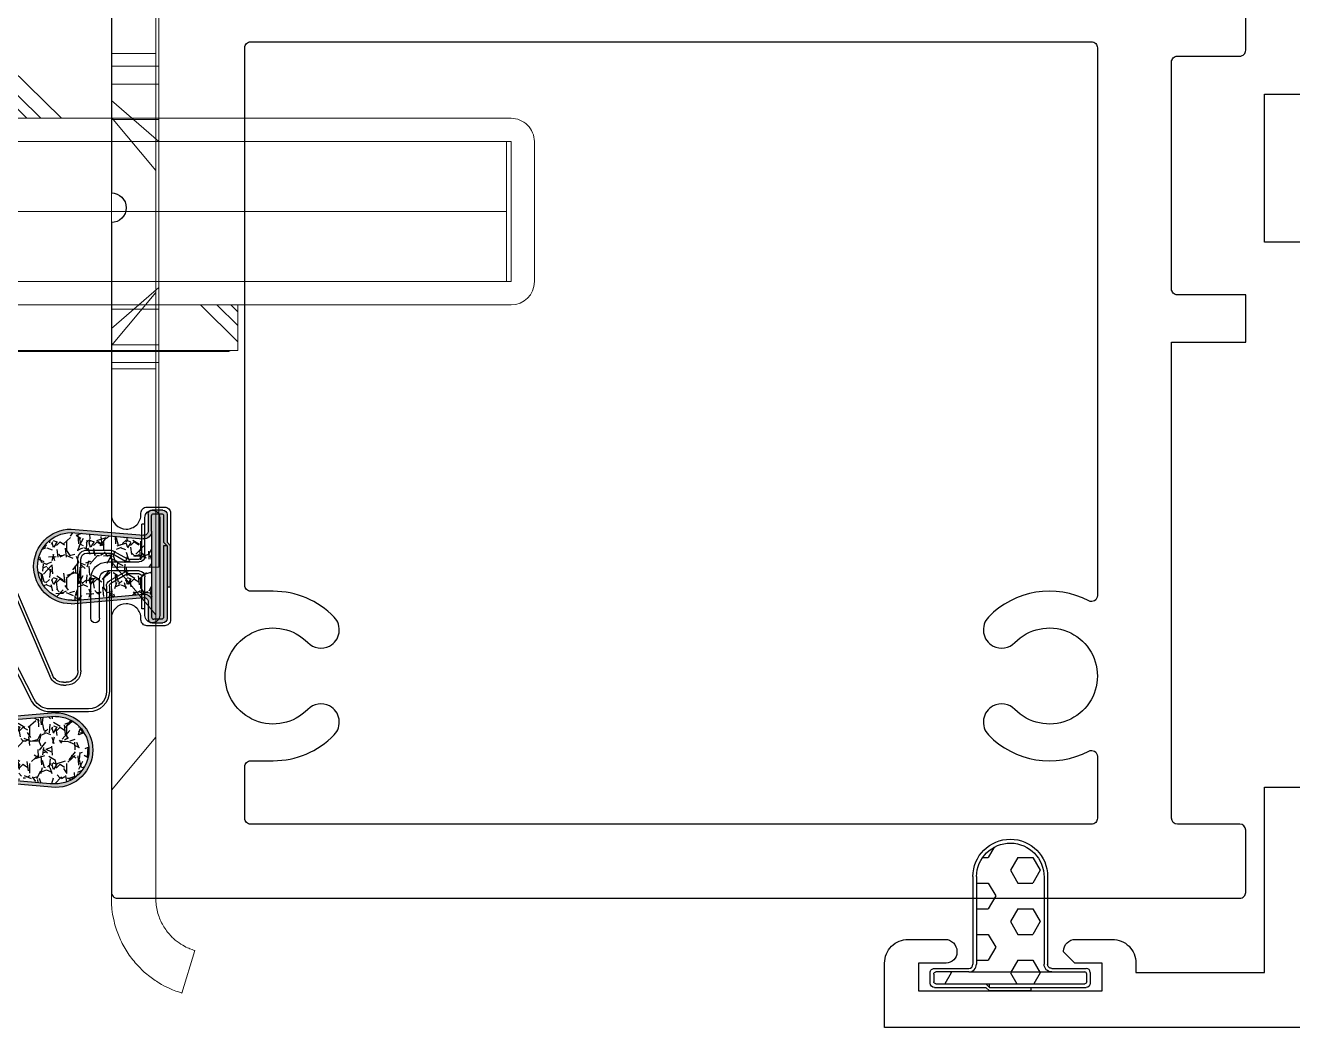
# Model space of a CAD drawing. Extents: x -73 to 76, y -94 to 26.
# Drawn here: x 0.501 to 2.638, y 9.889 to 11.58 of the extents above; entities that cross this region are included whole.
import ezdxf

# ---------------------------------------------------------------- set-up
doc = ezdxf.new("R2010")
doc.units = 0
doc.header["$MEASUREMENT"] = 0
doc.linetypes.add('C', pattern=[0])
doc.linetypes.add('HIDDEN', pattern=[0.375, 0.25, -0.125])
doc.layers.get('0').update_dxf_attribs({"linetype": 'CONTINUOUS'})
for name, color, linetype in [('DIM', 7, 'CONTINUOUS'), ('FRAME', 1, 'CONTINUOUS'), ('INERTIA', 7, 'CONTINUOUS')]:
    doc.layers.add(name, color=color, linetype=linetype)
pattern_1 = [(228.012787504, (-0.01399056916341923, 0.08849999999999991), (-0.5000000000000039, -0.5625000000000002), [0.0084085, -0.8324430029421062]), (184.969740728, (-0.01961556916341944, 0.08224999999999982), (0.7499999999999984, 0.06250000000000219), [0.01442925, -1.428495297576875]), (132.510447078, (-0.03399056916341969, 0.08099999999999985), (0.6250000000000073, -0.6874999999999916), [0.01017425, -1.007252037256231]), (267.273689006, (-0.05836556916341973, 0.06537499999999985), (0.06250000000000151, 1.250000000000001), [0.013139875, -1.300847377601812]), (292.833654178, (-0.0589905691634196, 0.0522499999999998), (-0.3124999999999993, 0.7500000000000018), [0.0128846875, -1.275585820505518]), (357.273689006, (-0.05399056916341971, 0.04037499999999983), (-1.250000000000001, 0.0625000000000016), [0.013139875, -1.300847377601812]), (37.6942404667, (-0.04086556916341966, 0.03974999999999984), (-0.8124999999999999, -0.6249999999999983), [0.0173768125, -1.72030303430725]), (72.2553283749, (-0.02711556916341973, 0.05037499999999973), (0.4375000000000017, 1.375), [0.01640549999999999, -1.624145093550837]), (121.429565615, (-0.02211556916341983, 0.06599999999999973), (-0.5000000000000012, 0.8124999999999992), [0.013184375, -1.305254569358062]), (175.236358309, (-0.0289905691634198, 0.07724999999999971), (0.687499999999999, -0.06250000000000237), [0.015052, -0.7375476611745188]), (222.397437798, (-0.04399056916341948, 0.0784999999999999), (-0.7499999999999977, -0.6874999999999982), [0.0194655, -1.927085937799681]), (138.814074834, (0.003509430836579952, 0.06474999999999975), (-0.4375000000000021, 0.375), [0.006643812499999998, -0.6577403007959185]), (171.46923439, (-0.001490569163419941, 0.06912499999999977), (0.8124999999999999, -0.1249999999999997), [0.0126398125, -1.251344463509813]), (225, (-0.01399056916341923, 0.07099999999999984), (-6.938893903907228e-18, -0.06249999999999581), [0.0088388125, -0.07954953514831875]), (203.198590514, (-0.01836556916341969, 0.0784999999999999), (0.3124999999999993, 0.1249999999999985), [0.004759875, -0.4712259441164938]), (291.801409486, (-0.02274056916341927, 0.07662499999999983), (-0.06249999999998024, 0.1875000000000064), [0.0067314375, -0.3298413629459063]), (30.96375653209999, (-0.02024056916341976, 0.07037499999999974), (0.1875000000000033, 0.1249999999999987), [0.0109330625, -0.3535014309278312]), (161.565051177, (-0.01086556916341941, 0.07599999999999973), (0.1250000000000007, -0.06249999999999854), [0.007905687499999998, -0.1897366662605249]), (16.389540334, (-0.0589905691634196, 0.07662499999999983), (0.6249999999999979, 0.1875000000000027), [0.011075, -1.096427821666837]), (70.3461759419, (-0.0483655691634195, 0.07974999999999988), (-0.2500000000000763, -0.6875000000002123), [0.0092913125, -0.9198379842074375]), (293.198590514, (-0.01086556916341941, 0.08849999999999991), (-0.1249999999999982, 0.3124999999999994), [0.0095196875, -0.4664661316164938]), (343.610459666, (-0.007115569163419266, 0.07974999999999988), (-0.6249999999999979, 0.1875000000000027), [0.011075, -1.096427821666812]), (339.44395478, (-0.0589905691634196, 0.03787499999999977), (-0.3125000000000023, 0.1250000000000015), [0.01068, -0.5233202340823435]), (294.775140569, (-0.04899056916341982, 0.03412499999999985), (-0.3125000000000003, 0.6875000000000001), [0.008948625, -0.88591519145475]), (66.8014094864, (-0.01024056916341998, 0.0259999999999998), (0.1249999999999988, 0.3124999999999981), [0.0095196875, -0.4664661316164938]), (17.3540246363, (-0.006490569163419835, 0.03474999999999984), (-0.8124999999999986, -0.2499999999999977), [0.0104769375, -1.03721397589]), (69.44395478040002, (-0.04086556916341966, 0.0259999999999998), (-0.1250000000000004, -0.3124999999999972), [0.005339999999999998, -0.5286602340823435]), (101.309932474, (-0.01399056916341923, 0.0259999999999998), (-0.06249999999999774, 0.2500000000000008), [0.003186875, -0.31550184459955]), (165.963756532, (-0.01461556916341955, 0.02912499999999985), (0.1874999999999974, -0.06250000000000008), [0.0128846875, -0.2448094141011063]), (186.009005957, (-0.02711556916341973, 0.03224999999999978), (0.6250000000000029, 0.06249999999999895), [0.011940625, -1.182120198408925]), (303.690067526, (-0.02024056916341976, 0.06474999999999975), (-0.0624999999999992, 0.1249999999999991), [0.009013874999999996, -0.2163330797165]), (353.157226587, (-0.01524056916341987, 0.05724999999999991), (1.062500000000001, -0.1250000000000033), [0.015737125, -1.557972664001769]), (60.9453959009, (0.0003844308365801297, 0.05537499999999984), (-0.2499999999999985, -0.4374999999999986), [0.006434749999999999, -0.6370421338116875]), (90, (0.003509430836579952, 0.06099999999999983), (-0.06249999999999999, 0.0625), [0.00375, -0.05875]), (120.256437164, (-0.02836556916341948, 0.03412499999999985), (0.2500000000000006, -0.4375000000000005), [0.00868275, -0.8595949993406126]), (48.01278750420001, (-0.03274056916341994, 0.0416249999999998), (0.5, 0.5624999999999984), [0.016817, -0.8240345029421061]), (0, (-0.02149056916341952, 0.05412499999999987), (0.0625, 0.0625), [0.01625, -0.04625]), (325.3048464690001, (-0.005240569163419195, 0.05412499999999987), (0.6250000000000087, -0.4374999999999891), [0.009882124999999997, -0.9783296438026248]), (254.054604099, (0.00288443083658052, 0.04849999999999988), (-0.06250000000000236, -0.2500000000000003), [0.009100125, -0.4459067430800313]), (207.645975364, (0.0003844308365801297, 0.03974999999999984), (-1.187499999999997, -0.625000000000003), [0.0148165625, -1.466842136391212]), (175.42607874, (-0.01274056916341948, 0.03287499999999977), (-0.8124999999999971, 0.06250000000000008), [0.0156749375, -1.551817087998056])]

# ---------------------------------------------------------------- blocks, each defined once
blk = doc.blocks.new('QEZ 376')
for p, q in [((526.4732311671376, 45.1673646748615), (526.2102311671376, 45.30236467486151)), ((526.4755151671376, 45.17181267486151), (526.2125151671376, 45.3068126748615)), ((526.1847271671376, 45.2480956748615), (526.4343691671376, 45.14124367486151)), ((526.1827601671376, 45.24349867486151), (526.4324011671376, 45.13664767486151)), ((526.4895321671376, 45.07567567486151), (526.4895321671376, 45.14067567486151)), ((526.4945321671377, 45.07567567486151), (526.4945321671377, 45.14067567486151)), ((526.4445321671376, 45.1182606748615), (526.4445321671376, 45.1136756748615)), ((526.4495321671376, 45.1182606748615), (526.4495321671376, 45.1136756748615)), ((526.2215321671376, 45.07867567486151), (526.2215321671376, 45.0400146748615)), ((526.2265321671376, 45.07867567486151), (526.2265321671376, 45.0400146748615)), ((526.4245321671376, 45.09367567486151), (526.2365321671376, 45.09367567486151)), ((526.4245321671376, 45.08867567486151), (526.2365321671376, 45.08867567486151)), ((526.3365321671376, 45.07217567486151), (526.2700321671376, 45.07217567486151)), ((526.3365321671376, 45.0571756748615), (526.2700321671376, 45.0571756748615)), ((526.2235411671376, 45.0325146748615), (526.2358621671376, 45.01117567486151)), ((526.2278711671377, 45.03501467486151), (526.2401921671376, 45.0136756748615)), ((526.2415321671376, 45.0436756748615), (526.2415321671376, 44.99067567486151)), ((526.2565321671376, 44.99067567486151), (526.2565321671376, 45.0436756748615)), ((526.2578711671376, 45.0136756748615), (526.2734601671376, 45.0406756748615)), ((526.2622021671376, 45.01117567486151), (526.2777901671376, 45.03817567486151)), ((526.2821201671376, 45.04567567486151), (526.4595321671376, 45.04567567486151)), ((526.2821201671376, 45.0406756748615), (526.4595321671376, 45.0406756748615)), ((526.2365321671376, 45.00867567486151), (526.2365321671376, 44.99067567486151)), ((526.2615321671376, 44.99067567486151), (526.2615321671376, 45.00867567486151)), ((526.2315321671376, 44.98067567486151), (526.1665321671376, 44.98067567486151)), ((526.2315321671376, 44.9856756748615), (526.1777821671376, 44.9856756748615)), ((526.1777821671376, 44.98067567486151), (526.1777821671376, 44.9856756748615)), ((526.3202821671376, 44.9856756748615), (526.2665321671376, 44.9856756748615)), ((526.3315321671377, 44.98067567486151), (526.2665321671376, 44.98067567486151)), ((526.3202821671376, 44.98067567486151), (526.3202821671376, 44.9856756748615)), ((526.1665321671376, 44.9556756748615), (526.3315321671377, 44.9556756748615))]:
    blk.add_line(p, q)
for centre, radius, start, end in [((526.1965321671377, 45.2756756748615), 0.035, 62.82820799999984, 246.8282079999971), ((526.1965321671377, 45.2756756748615), 0.03, 62.82820799999984, 246.8282079999971), ((526.4595321671376, 45.14067567486151), 0.03, 0, 62.82820799999984), ((526.4595321671376, 45.14067567486151), 0.035, 0, 62.82820799999984), ((526.4245321671376, 45.1182606748615), 0.025, 0, 66.8282079999971), ((526.4245321671376, 45.1182606748615), 0.02, 0, 66.8282079999971), ((526.4245321671376, 45.1136756748615), 0.025, 270, 0), ((526.4245321671376, 45.1136756748615), 0.02, 270, 0), ((526.2365321671376, 45.07867567486151), 0.015, 90, 180), ((526.2365321671376, 45.07867567486151), 0.01, 90, 180), ((526.4595321671376, 45.07567567486151), 0.035, 270, 0), ((526.4595321671376, 45.07567567486151), 0.03, 270, 0), ((526.2700321671376, 45.0436756748615), 0.0285, 90, 180), ((526.2700321671376, 45.0436756748615), 0.0135, 90, 180), ((526.3365321671376, 45.0646756748615), 0.0075, 270, 90), ((526.2365321671376, 45.0400146748615), 0.015, 180, 210.0000000000005), ((526.2365321671376, 45.0400146748615), 0.01, 180, 210.0000000000005), ((526.2821201671376, 45.03567567486151), 0.01, 90, 149.9999999999995), ((526.2821201671376, 45.03567567486151), 0.005, 90, 149.9999999999995), ((526.2315321671376, 45.00867567486151), 0.005, 0, 30.00000000000054), ((526.2315321671376, 45.00867567486151), 0.01, 0, 30.00000000000054), ((526.2665321671376, 45.00867567486151), 0.01, 149.9999999999995, 180), ((526.2665321671376, 45.00867567486151), 0.005, 149.9999999999995, 180), ((526.2315321671376, 44.99067567486151), 0.005, 270, 0), ((526.2315321671376, 44.99067567486151), 0.01, 270, 0), ((526.2665321671376, 44.99067567486151), 0.01, 180, 270), ((526.2665321671376, 44.99067567486151), 0.005, 180, 270), ((526.1665321671376, 44.96817567486151), 0.0125, 90, 270), ((526.3315321671377, 44.96817567486151), 0.0125, 270, 90)]:
    blk.add_arc(centre, radius, start, end)
blk = doc.blocks.new('strike plate')
at = {"color": 7, "linetype": 'Continuous', "lineweight": 15}
for p, q in [((720.9829669862954, 52.64864585058406), (720.9079669862955, 52.64864585058406)), ((720.9079669862955, 52.49264585058406), (720.9079669862955, 52.64864585058406)), ((720.9829669862954, 52.49264585058406), (720.9829669862954, 52.64864585058406)), ((720.9079669862955, 51.23229447917137), (720.9079669862955, 52.49264585058406)), ((720.9829669862954, 51.10364585058406), (720.9829669862954, 52.49264585058406)), ((720.9079669862955, 51.10364585058406), (720.9079669862955, 51.23229447917137)), ((720.8638104811511, 50.94364585058406), (720.842323881665, 51.01550213800921))]:
    blk.add_line(p, q, dxfattribs=at)
at = {"color": 7, "linetype": 'HIDDEN', "lineweight": 0}
for p, q in [((720.9829669862954, 52.52864585058406), (720.9079669862955, 52.52864585058406)), ((720.9829669862954, 52.42114585058406), (720.9079669862955, 52.3317643311395)), ((720.9079669862955, 52.12552737002863), (720.9829669862954, 52.03614585058406)), ((720.9079669862955, 51.99714978759194), (720.9829669862954, 51.99714978759194)), ((720.9829669862954, 51.67114585058406), (720.9079669862955, 51.5817643311395)), ((720.9079669862955, 51.37552737002863), (720.9829669862954, 51.28614585058406))]:
    blk.add_line(p, q, dxfattribs=at)
at = {"color": 7, "linetype": 'Continuous', "lineweight": 15}
blk.add_arc((720.8159669862955, 51.10364585058406), 0.1670000000000012, 335.1086821177605, 0, dxfattribs=at)
for points, knots in [([(720.842323881665, 51.01550213800921), (720.842323881665, 51.01550213800921), (720.8450844080613, 51.01618953040755), (720.8530071922102, 51.0193835743682), (720.856207476736, 51.02081011707669), (720.8634676414981, 51.02474880645744), (720.8675835020695, 51.02729466171731), (720.8762459917556, 51.0339306424673), (720.8806986433362, 51.03794348189098), (720.8893619350589, 51.04778736715364), (720.8934238846276, 51.05347865192478), (720.900312174876, 51.06619978157974), (720.9031538720618, 51.07331067192656), (720.9069502627862, 51.08803112955393), (720.9079669862955, 51.09581507142631), (720.9079669862955, 51.10364585058406)], [0, 0, 0, 0, 0.2500000000000063, 0.2500000000000063, 0.3750000000000053, 0.3750000000000053, 0.5000000000000044, 0.5000000000000044, 0.6250000000000033, 0.6250000000000033, 0.7500000000000022, 0.7500000000000022, 0.8750000000000012, 0.8750000000000012, 1, 1, 1, 1]), ([(720.9674539895774, 51.03335582400365), (720.963711313412, 51.025289718126), (720.9593808605356, 51.01763583275516), (720.9496278496429, 51.00314691476525), (720.9441230924707, 50.99623964562883), (720.9326543542735, 50.98387883272341), (720.926666698104, 50.97836260117096), (720.9144576926188, 50.9685536615207), (720.9083777387731, 50.96438387120011), (720.8969562380621, 50.95744603124869), (720.8915047785108, 50.95461277237205), (720.8819502133366, 50.95014330922609), (720.8777729327167, 50.94846055990759), (720.8709008414571, 50.94589693295725), (720.8682861080194, 50.94504200459874), (720.8647350165465, 50.94391435812018), (720.8638104811511, 50.94364585058406), (720.8638104811511, 50.94364585058406)], [0, 0, 0, 0, 0.125, 0.125, 0.25, 0.25, 0.375, 0.375, 0.5, 0.5, 0.625, 0.625, 0.75, 0.75, 0.875, 0.875, 1, 1, 1, 1])]:
    blk.add_open_spline(points, degree=3, knots=knots, dxfattribs=at)
blk = doc.blocks.new('Tongue Strike')
at = {"color": 7, "linetype": 'Continuous', "lineweight": 15}
for p, q in [((695.0776363608351, 45.80097474764443), (695.0776363608351, 45.88097475181089)), ((696.267636347187, 45.88097475181089), (695.0776363608351, 45.88097475181089)), ((696.267636347187, 45.80097474764443), (696.267636347187, 45.88097475181089)), ((696.267636347187, 45.80097474764443), (695.0776363608351, 45.80097474764443))]:
    blk.add_line(p, q, dxfattribs=at)
at = {"color": 7, "linetype": 'HIDDEN', "lineweight": 0}
for p, q in [((695.4226363570324, 45.80097474764443), (695.4226363570324, 45.88097475181089)), ((695.4526363471366, 45.80097474764443), (695.4526363471366, 45.88097475181089)), ((695.5496792885882, 45.88097475181089), (695.4801363594541, 45.80097474764443)), ((695.5126363456782, 45.80097474764443), (695.5126363456782, 45.88097475181089)), ((695.8651363485681, 45.80097474764443), (695.7955934194339, 45.88097475181089)), ((695.832636362344, 45.88097475181089), (695.832636362344, 45.80097474764443)), ((695.8926363608856, 45.80097474764443), (695.8926363608856, 45.88097475181089)), ((695.9226363509898, 45.80097474764443), (695.9226363509898, 45.88097475181089))]:
    blk.add_line(p, q, dxfattribs=at)
blk = doc.blocks.new('ACTIVE LOWER GEAR BOM')
at = {"color": 7, "linetype": 'Continuous', "lineweight": 15}
for p, q in [((8.466000476879856, 50.14335960748463), (8.371851776160355, 50.0508399237799)), ((8.33723911767541, 50.0508399237799), (8.423640589558232, 50.13574643043262)), ((8.539620884743954, 50.0508399237799), (7.578990927023199, 50.0508399237799)), ((7.539620915162274, 49.77524937325882), (7.539620915162274, 50.01146984775301)), ((7.578990927023199, 50.01146984775301), (7.578990927023199, 49.77524937325882)), ((8.539620884743954, 50.01146984775301), (7.578990927023199, 50.01146984775301)), ((8.539620884743954, 50.01146984775301), (7.586865002727876, 50.01146984775301)), ((7.586865002727876, 49.8933596116517), (7.586865002727876, 50.01146984775301)), ((8.539620884743954, 49.8933596116517), (7.586865002727876, 49.8933596116517)), ((7.586865002727876, 49.77524937325882), (7.586865002727876, 49.8933596116517)), ((7.578990927023199, 49.77524937325882), (8.539620884743954, 49.77524937325882)), ((7.586865002727876, 49.77524937325882), (8.539620884743954, 49.77524937325882)), ((8.539620884743954, 49.73587928806535), (7.578990927023199, 49.73587928806535)), ((8.03962087245344, 49.73360744764318), (8.039664615281453, 49.73587928806535)), ((8.051345490342982, 49.73587928806535), (8.03962087245344, 49.72435754449884)), ((8.03962087245344, 49.72435754449884), (8.03962087245344, 49.73360744764318)), ((8.03962087245344, 49.72435754449884), (8.03962087245344, 49.70125709635715)), ((8.03962087245344, 49.70125709635715), (8.03962087245344, 49.67382893154297)), ((8.03962087245344, 49.67382893154297), (8.03962087245344, 49.65910763660463)), ((8.539620884743954, 49.65910763660463), (8.03962087245344, 49.65910763660463)), ((8.539620884743954, 49.65713913601166), (8.059305915050146, 49.65713913601166))]:
    blk.add_line(p, q, dxfattribs=at)
at = {"color": 8, "linetype": 'Continuous', "lineweight": 15}
for p, q in [((8.395358944603544, 50.0508399237799), (8.48950766365617, 50.14335960748463)), ((8.102763773021252, 49.73587928806535), (8.03962087245344, 49.67382893154297)), ((8.03962087245344, 49.70125709635715), (8.074852695452407, 49.73587928806535))]:
    blk.add_line(p, q, dxfattribs=at)
at = {"color": 7, "linetype": 'Continuous', "lineweight": 15}
for centre, radius, start, end in [((7.578990961284148, 50.01146984833963), 0.03937007874015741, 90.0000000114626, 180.0000000117509), ((7.578990961284148, 49.77524937589874), 0.03937007874015741, 180, 270), ((8.059305921914074, 49.67682417904837), 0.01968503937007942, 244.1580672368289, 270.000000011746)]:
    blk.add_arc(centre, radius, start, end, dxfattribs=at)
blk = doc.blocks.new('*U61')
h = blk.add_hatch(color=7)
h.dxf.hatch_style = 1
h.paths.add_polyline_path([(-0.06244228641652898, 0.1619882729286112), (-0.0520159362549512, 0.03959539549218635, -0.4393819219709624), (-0.05899056916341916, 0.03200000000000003), (-0.08744328750798944, 0.03199999999999958, 0.414213562373092), (-0.09444328750798936, 0.02499999999999958), (-0.09444328750798936, 0.006999999999999534, 0.4142135623730894), (-0.08744328750798935, -3.33066907387547e-16), (-0.04044228750799125, 0), (-0.03444328750798856, -0.0060000000000002), (0.03555771249200922, -0.0060000000000002), (0.03555771249200923, -2.775557561562891e-17), (-0.03444328750798852, 0), (-0.04044228750799118, 0.005999999999999645), (-0.08494328750798986, 0.005999999999999617, -0.4142135623730941), (-0.08844328750798985, 0.00949999999999962), (-0.08844328750798985, 0.02249999999999991, -0.414213562373071), (-0.08494328750798988, 0.02599999999999963), (-0.05899056916341897, 0.02600000000000002, 0.4393819219709506), (-0.04603767947626435, 0.0401057344854886), (-0.05644207855980712, 0.1619858380355864, -0.9888337894902767), (0.05755671249201022, 0.1620562836438917), (0.05755671249201022, 0.1528689999999998), (0.04705771705673792, 0.03901089416962106, 0.4144590320460271), (0.06005771249200897, 0.0259999999999998), (0.08605771249200875, 0.02599999999999963, -0.4142135623730931), (0.08955771249200875, 0.02249999999999963), (0.08955771249200878, 0.009499999999999814, -0.4142135623731137), (0.08605771249200878, 0.005999999999999589), (-0.03444328750798853, 0.005999999999999645), (-0.03444328750798853, 0), (0.0885567124920108, -3.33066907387547e-16, 0.4142135623730951), (0.09555671249201081, 0.006999999999999673), (0.09555671249201081, 0.02499999999999974, 0.4142135623730885), (0.0885567124920108, 0.03199999999999958), (0.06005771249200895, 0.03199999999999983, -0.4142135623729288), (0.05305771249200897, 0.0389999999999959), (0.0635577124920091, 0.1620000000000135, 1.000093076325736)])
h = blk.add_hatch()
h.set_pattern_fill('GRAVEL', scale=0.0625)
h.set_pattern_definition(pattern_1)
h.paths.add_polyline_path([(-0.04603767947626435, 0.0401057344854886, -0.439381921970955), (-0.05899056916341917, 0.02600000000000004), (0.06005771249200896, 0.02599999999999981, -0.4144590320460285), (0.04705771705673792, 0.03901089416962114), (0.05755671249201022, 0.152869), (0.05755671249201022, 0.1620562836440117, 0.9888337894903177), (-0.05644207855980714, 0.1619858380355865)])
h = blk.add_hatch(color=7)
h.dxf.hatch_style = 1
h.paths.add_polyline_path([(0.08605771249200878, 0.00599999999999962, 0.4142135623730953), (0.08955771249200878, 0.009499999999999622), (0.08955771249200878, 0.02249999999999944, 0.4142135623731117), (0.08605771249200878, 0.02599999999999963), (-0.05894328750799005, 0.02599999999999991), (-0.08494328750798985, 0.02599999999999963, 0.4142135623730956), (-0.08844328750798985, 0.02249999999999963), (-0.08844328750798985, 0.009499999999999339, 0.4142135623730704), (-0.08494328750798986, 0.00599999999999962), (-0.04044228750799117, 0.005999999999999673), (-0.03444328750798853, 0), (-0.03444328750798853, 0.005999999999999671)])
for p, q in [((-0.062443287507989, 0.162), (-0.0519432875079886, 0.03899999999999981)), ((-0.05644328750798877, 0.162), (-0.04603767947626469, 0.04010573448548871)), ((0.05755671249201022, 0.152869), (0.04705671249200982, 0.03899999999999981)), ((0.06355771249200792, 0.162), (0.0530577124920093, 0.03899999999999981)), ((0.05755671249201022, 0.1607619999999993), (0.05755671249201022, 0.152869)), ((-0.09444328750798903, 0.006999999999999673), (-0.09444328750798903, 0.02499999999999958)), ((-0.0884432875079888, 0.02249999999999963), (-0.0884432875079888, 0.00949999999999962)), ((-0.08744328750798935, 0.0319999999999997), (-0.05894328750799005, 0.0319999999999997)), ((-0.05899056916341916, 0.02600000000000002), (-0.08494328750798985, 0.02599999999999991)), ((-0.05894328750799005, 0.02599999999999991), (0.08605771249200878, 0.02599999999999991)), ((0.06005771249200897, 0.0319999999999997), (0.0885567124920108, 0.0319999999999997)), ((0.0895577124920095, 0.00949999999999962), (0.0895577124920095, 0.02249999999999963)), ((0.09555671249201048, 0.02499999999999958), (0.09555671249201048, 0.006999999999999673)), ((-0.08744328750798935, 0), (-0.04044228750799128, 0)), ((-0.08494328750798985, 0.005999999999999783), (-0.04044228750799128, 0.005999999999999672)), ((-0.03444328750798853, 0), (-0.04044228750799128, 0.005999999999999783)), ((-0.03444328750798853, -0.006000000000000227), (-0.04044228750799128, 0)), ((-0.03444328750798853, 0.005999999999999672), (0.08605771249200878, 0.005999999999999783)), ((-0.03444328750798853, 0), (-0.03444328750798853, 0.005999999999999783)), ((-0.03444328750798853, 0), (0.0885567124920108, 0)), ((0.03555771249200923, -0.006000000000000227), (0.03555771249200923, 0)), ((0.03555771249200923, -0.006000000000000227), (-0.03444328750798853, -0.006000000000000227))]:
    blk.add_line(p, q)
for centre, radius, start, end in [((0.0005577124920090881, 0.162), 0.063, 0, 180), ((0.0005577124920090881, 0.1613809999999997), 0.057003, 359.37793, 179.377914), ((-0.08744328750798935, 0.02499999999999958), 0.007, 90.00000000000001, 180.000015), ((-0.08494328750798985, 0.02249999999999963), 0.0035, 90.00000000000001, 179.999985), ((-0.05899056916341916, 0.03900000000000003), 0.013, 270, 4.879273783006067), ((-0.05899056916341916, 0.03900000000000003), 0.007000000000000001, 270, 4.879273783006067), ((0.06005771249200897, 0.03899999999999981), 0.013, 180, 270), ((0.06005771249200897, 0.03899999999999981), 0.007, 180, 270.000061), ((-0.08744328750798935, 0.006999999999999673), 0.007, 180, 270), ((-0.08494328750798985, 0.00949999999999962), 0.0035, 180, 270), ((0.08605771249200878, 0.00949999999999962), 0.0035, 270, 0), ((0.0885567124920108, 0.006999999999999673), 0.007, 270, 0)]:
    blk.add_arc(centre, radius, start, end)
at = {"extrusion": (0, 0, -1)}
for centre, radius, end in [((-0.08605771249200878, 0.02249999999999963), 0.0035, 180.000015), ((-0.0885567124920108, 0.02499999999999958), 0.007, 179.999985)]:
    blk.add_arc(centre, radius, 90.00000000000001, end, dxfattribs=at)
blk = doc.blocks.new('*U62')
h = blk.add_hatch(color=7)
h.dxf.hatch_style = 1
h.paths.add_polyline_path([(0.0635577124920091, -0.1620000000000137), (0.05315899700404268, -0.04018647571239101, -0.4650256688636743), (0.06005771249200897, -0.03199999999999981), (0.08855671249201083, -0.03199999999999961, 0.4142135623730944), (0.09555671249201081, -0.02499999999999961), (0.09555671249201081, -0.006999999999999534, 0.4142135623730894), (0.0885567124920108, 3.33066907387547e-16), (-0.03444328750798853, -5.551115123125783e-17), (-0.03444328750798853, -0.005999999999999645), (0.08605771249200878, -0.005999999999999617, -0.4142135623730951), (0.08955771249200878, -0.00949999999999962), (0.08955771249200878, -0.02249999999999944, -0.4142135623731094), (0.08605771249200878, -0.02599999999999963), (0.06005771249200895, -0.0259999999999998, 0.4144590320460281), (0.04705771705673792, -0.03901089416962114), (0.05755671249201022, -0.1528689999999998), (0.05755671249201022, -0.1607057163559881, -1.000618141417903), (-0.05644207855980712, -0.1619858380355864), (-0.04603767947626435, -0.0401057344854886, 0.4393819219709538), (-0.05899056916341911, -0.02600000000000002), (-0.08494328750798986, -0.02599999999999963, -0.4142135623730946), (-0.08844328750798985, -0.02249999999999963), (-0.08844328750798985, -0.009499999999999342, -0.4142135623730708), (-0.08494328750798986, -0.005999999999999617), (-0.04044228750799113, -0.005999999999999645), (-0.0344432875079885, 0), (0.03555771249200923, 0), (0.03555771249200923, 0.0060000000000002), (-0.03444328750798854, 0.0060000000000002), (-0.04044228750799128, 0), (-0.08744328750798935, 3.33066907387547e-16, 0.4142135623730949), (-0.09444328750798936, -0.006999999999999673), (-0.09444328750798935, -0.02499999999999972, 0.4142135623730894), (-0.08744328750798935, -0.03199999999999958), (-0.05899056916341913, -0.03200000000000003, -0.4393819219709612), (-0.0520159362549512, -0.03959539549218635), (-0.0519432875079886, -0.03899999999999984), (-0.06244228641652898, -0.1619882729286112, 1.000093076325736)])
h = blk.add_hatch(color=7)
h.dxf.hatch_style = 1
h.paths.add_polyline_path([(-0.03444328750798853, -0.005999999999999671), (-0.03444328750798853, 0), (-0.04044228750799117, -0.005999999999999671), (-0.08494328750798986, -0.00599999999999962, 0.4142135623730939), (-0.08844328750798985, -0.009499999999999623), (-0.08844328750798985, -0.02249999999999992, 0.4142135623730704), (-0.08494328750798986, -0.02599999999999963), (-0.05899056916341916, -0.02600000000000002), (0.08605771249200878, -0.02599999999999963, 0.4142135623730952), (0.08955771249200878, -0.02249999999999963), (0.08955771249200878, -0.009499999999999814, 0.4142135623731116), (0.08605771249200878, -0.005999999999999619)])
h = blk.add_hatch()
h.set_pattern_fill('GRAVEL', scale=0.0625)
h.set_pattern_definition(pattern_1)
h.paths.add_polyline_path([(-0.05644207855980713, -0.1619858380355865, 1.000618141417795), (0.05755671249201022, -0.160705716355985), (0.05755671249201023, -0.1528690000000001), (0.04705771705673792, -0.03901089416962106, -0.4144590320460275), (0.06005771249200897, -0.0259999999999998), (-0.05899056916341917, -0.02600000000000004, -0.4393819219709552), (-0.04603767947626435, -0.0401057344854886)])
for p, q in [((-0.08744328750798935, 0), (-0.04044228750799128, 0)), ((-0.03444328750798853, 0.006000000000000227), (-0.04044228750799128, 0)), ((-0.03444328750798853, 0), (-0.04044228750799128, -0.005999999999999783)), ((0.03555771249200923, 0.006000000000000227), (-0.03444328750798853, 0.006000000000000227)), ((-0.03444328750798853, 0), (0.0885567124920108, 0)), ((-0.03444328750798853, 0), (-0.03444328750798853, -0.005999999999999783)), ((0.03555771249200923, 0.006000000000000227), (0.03555771249200923, 0)), ((-0.09444328750798903, -0.006999999999999673), (-0.09444328750798903, -0.02499999999999958)), ((-0.0884432875079888, -0.02249999999999963), (-0.0884432875079888, -0.00949999999999962)), ((-0.08494328750798985, -0.005999999999999783), (-0.04044228750799128, -0.005999999999999672)), ((-0.03444328750798853, -0.005999999999999672), (0.08605771249200878, -0.005999999999999783)), ((0.0895577124920095, -0.00949999999999962), (0.0895577124920095, -0.02249999999999963)), ((0.09555671249201048, -0.02499999999999958), (0.09555671249201048, -0.006999999999999673)), ((-0.08744328750798935, -0.0319999999999997), (-0.05894328750799005, -0.0319999999999997)), ((-0.05899056916341916, -0.02600000000000002), (-0.08494328750798985, -0.02599999999999991)), ((-0.062443287507989, -0.162), (-0.0519432875079886, -0.03899999999999981)), ((-0.05894328750799005, -0.02599999999999991), (0.08605771249200878, -0.02599999999999991)), ((-0.05644328750798877, -0.162), (-0.04603767947626469, -0.04010573448548871)), ((0.05755671249201022, -0.152869), (0.04705671249200982, -0.03899999999999981)), ((0.06355771249200792, -0.162), (0.0530577124920093, -0.03899999999999981)), ((0.06005771249200897, -0.0319999999999997), (0.0885567124920108, -0.0319999999999997)), ((0.05755671249201022, -0.1607619999999993), (0.05755671249201022, -0.152869))]:
    blk.add_line(p, q)
for centre, radius, start, end in [((-0.08744328750798935, -0.006999999999999673), 0.007, 90.00000000000001, 180), ((0.0885567124920108, -0.006999999999999673), 0.007, 0, 90.00000000000001), ((-0.08494328750798985, -0.00949999999999962), 0.0035, 90.00000000000001, 180), ((0.08605771249200878, -0.00949999999999962), 0.0035, 0, 90.00000000000001), ((-0.08744328750798935, -0.02499999999999958), 0.007, 179.999985, 270), ((-0.08494328750798985, -0.02249999999999963), 0.0035, 180.000015, 270), ((-0.05899056916341916, -0.03900000000000003), 0.013, 355.120726216994, 90.00000000000001), ((-0.05899056916341916, -0.03900000000000003), 0.007000000000000001, 355.120726216994, 90.00000000000001), ((0.06005771249200897, -0.03899999999999981), 0.013, 90.00000000000001, 180), ((0.06005771249200897, -0.03899999999999981), 0.007, 89.99993900000005, 180), ((0.0005577124920090881, -0.162), 0.063, 180, 0), ((0.0005577124920090881, -0.1613809999999997), 0.057003, 180.622086, 0.622070000000018)]:
    blk.add_arc(centre, radius, start, end)
at = {"extrusion": (0, 0, -1)}
for centre, radius, start in [((-0.08605771249200878, -0.02249999999999963), 0.0035, 179.999985), ((-0.0885567124920108, -0.02499999999999958), 0.007, 180.000015)]:
    blk.add_arc(centre, radius, start, 270, dxfattribs=at)
blk = doc.blocks.new('3082 THERMAL MULLION')
blk.add_lwpolyline([(0.1559999999999988, 1.325000000000003), (0.2179999999999964, 1.325000000000003), (0.2179999999999964, 1.574999999999989), (0.1559999999999988, 1.574999999999989)])
blk.add_lwpolyline([(-0.8590000000000018, 0), (0.8590000000000018, 0), (0.8590000000000018, 0.1089999999999947, 0.4142140000000366), (0.8189999999999955, 0.1489999999999938), (0.7569999999999979, 0.1490000000000009, 0.4142139999999522), (0.7369999999999983, 0.1289999999999911), (0.7370000000000161, 0.1269999999999953, 0.4142140000000192), (0.7549999999999955, 0.1090000000000018), (0.8019999999999996, 0.1089999999999947), (0.8019999999999996, 0.06199999999999761), (0.4919999999999973, 0.06199999999999761), (0.4919999999999973, 0.1089999999999947), (0.5379999999999896, 0.1089999999999947), (0.5570000000000093, 0.1279999999999859), (0.5570000000000022, 0.1289999999999947, 0.414214000000004), (0.536999999999999, 0.1490000000000009), (0.4749999999999943, 0.1489999999999982, 0.4142139999999848), (0.4349999999999952, 0.1089999999999947), (0.4349999999999952, 0.09299999999998931), (0.2179999999999964, 0.09299999999998931), (0.2179999999999964, 0.4059999999999917), (0.04999999999999005, 0.4059999999999917)], format="xyb")
blk = doc.blocks.new('*U34')
h = blk.add_hatch()
h.set_pattern_fill('HEX', scale=0.2)
h.set_pattern_definition([(0, (0, 0), (0, 0.04330127018922193), [0.025, -0.05]), (120, (0, 0), (-0.03750000000000001, -0.02165063509461096), [0.025, -0.05]), (59.99999999999999, (0.025, 0), (-0.0375, 0.02165063509461097), [0.025, -0.05])])
h.paths.add_polyline_path([(-11.95068522184356, 24.34952415570265), (-11.95068522184356, 24.34168743934683, -1.000793903332039), (-12.06468422184356, 24.34042734034714), (-12.06468522184356, 24.48839315570265, 0.4142135623730949), (-12.07768522184356, 24.50139315570265), (-11.93768422184356, 24.50139315570265, 0.4142135623730902), (-11.95068422184356, 24.48839315570265)])
h.paths.add_polyline_path([(-11.87868422184356, 24.50489315570265, -0.4142135623730983), (-11.88218422184356, 24.50139315570265), (-12.07768522184356, 24.50139315570265), (-12.13318522184356, 24.50139315570265, -0.4142135623730939), (-12.13668522184356, 24.50489315570265), (-12.13668522184356, 24.51789315570265, -0.4142135623730927), (-12.13318522184356, 24.52139315570265), (-11.88218422184356, 24.52139315570265, -0.4142135623730997), (-11.87868422184356, 24.51789315570265)])
for p, q in [((-12.14268422184356, 24.52039315570265), (-12.14268422184356, 24.50239315570265)), ((-12.13668522184356, 24.50489315570265), (-12.13668522184356, 24.51789315570265)), ((-12.13568422184356, 24.52739315570265), (-12.04868422184356, 24.52739315570265)), ((-12.13318522184356, 24.52139315570265), (-11.88218422184356, 24.52139315570265)), ((-12.04268522184356, 24.53339315570265), (-12.04868422184356, 24.52739315570265)), ((-12.04268522184356, 24.52739315570265), (-12.04868422184356, 24.52139315570265)), ((-11.97268422184356, 24.53339315570265), (-12.04268522184356, 24.53339315570265)), ((-12.04268522184356, 24.52739315570265), (-11.87968522184356, 24.52739315570265)), ((-12.04268522184356, 24.52739315570265), (-12.04268522184356, 24.52139315570265)), ((-11.97268422184356, 24.53339315570265), (-11.97268422184356, 24.52739315570265)), ((-11.87868422184356, 24.51789315570265), (-11.87868422184356, 24.50489315570265)), ((-11.87268522184356, 24.50239315570265), (-11.87268522184356, 24.52039315570265)), ((-12.13568422184356, 24.49539315570265), (-12.07768522184356, 24.49539315570265)), ((-12.07768522184356, 24.50139315570265), (-12.13318522184356, 24.50139315570265)), ((-12.07768522184356, 24.50139315570265), (-11.88218422184356, 24.50139315570265)), ((-11.93768422184356, 24.49539315570265), (-11.87968522184356, 24.49539315570265)), ((-12.07068522184356, 24.34039315570265), (-12.07068522184356, 24.48839315570265)), ((-12.06468422184356, 24.34039315570265), (-12.06468422184356, 24.48839315570265)), ((-11.95068522184356, 24.34952415570265), (-11.95068522184356, 24.48839315570265)), ((-11.94468422184356, 24.34039315570265), (-11.94468422184356, 24.48839315570265)), ((-11.95068522184356, 24.34163115570265), (-11.95068522184356, 24.34952415570265))]:
    blk.add_line(p, q)
for centre, radius, start, end in [((-12.13568422184356, 24.52039315570265), 0.007, 90.00000000000001, 180), ((-12.13318522184356, 24.51789315570265), 0.0035, 90.00000000000001, 180), ((-11.88218422184356, 24.51789315570265), 0.0035, 0, 90.00000000000001), ((-11.87968522184356, 24.52039315570265), 0.007, 0, 90.00000000000001), ((-12.13568422184356, 24.50239315570265), 0.007, 179.9999850000001, 270), ((-12.13318522184356, 24.50489315570265), 0.0035, 180.0000150000003, 270), ((-11.93768422184356, 24.48839315570265), 0.013, 90.00000000000001, 180), ((-11.93768422184356, 24.48839315570265), 0.007, 89.99993900000011, 180), ((-12.00768422184356, 24.34039315570265), 0.063, 180, 0), ((-12.00768422184356, 24.34101215570265), 0.057003, 180.6220860000001, 0.6220700000003122)]:
    blk.add_arc(centre, radius, start, end)
at = {"extrusion": (0, 0, -1)}
for centre, radius, start, end in [((12.07768522184356, 24.48839315570265), 0.013, 89.99993900000011, 180), ((12.07768522184356, 24.48839315570265), 0.007, 90.00000000000001, 180), ((11.88218422184356, 24.50489315570265), 0.0035, 179.9999850000001, 270), ((11.87968522184356, 24.50239315570265), 0.007, 180.0000150000003, 270)]:
    blk.add_arc(centre, radius, start, end, dxfattribs=at)

msp = doc.modelspace()

# ---------------------------------------------------------------- linework, layer by layer
at = {"layer": 'INERTIA', "color": 1}
for points in [[(0.646068494448059, 11.64150686867811), (0.646068494448059, 11.2968558636464, -0.9999999999999999), (0.646068494448059, 11.24685586364645), (0.6460684944480519, 10.75470033848569, 0.414213562373095), (0.6710684944480292, 10.72970033848571), (0.6711622422751518, 10.72970033848571, 0.4168726161118469), (0.6960684944480562, 10.75470033848569), (0.6960684944480491, 10.75670033848564, -0.4142135623733031), (0.7060684944480471, 10.76670033848563)], [(2.559068930756538, 11.04485632453407), (2.559068930756538, 11.12485632453422), (2.444068930756586, 11.12485632453422, -0.4142135623735113), (2.434068930756581, 11.13485632453421), (2.434068930756538, 11.51769530809827, -0.4142135623733031), (2.444068930756544, 11.52769530809826), (2.54906893075659, 11.52769530809826, 0.4142135623733031), (2.559068930756595, 11.53769530809825), (2.559068930756595, 11.64185586364533, 0.414213562373095)], [(0.7060059553366926, 10.76670033848575), (0.7360684944480127, 10.76670033848586, -0.4142135623742657), (0.7460684944480462, 10.75670033848586), (0.7460684944480462, 10.57670033848571, -0.4142135623742657), (0.7360684944480127, 10.5667003384857), (0.7060684944480471, 10.56670033848582, -0.4142135623733031), (0.6960684944480562, 10.57670033848581), (0.6960684944480562, 10.57870033848576, 0.4168726161118576), (0.6711622422751518, 10.60370033848574), (0.6710684944480292, 10.60370033848574, 0.414213562373095), (0.646068494448059, 10.57870033848576), (0.6460684944480519, 10.11685632453397, 0.4142135623731169), (0.6560684944480499, 10.10685632453396), (2.54906893075659, 10.10685632453408, 0.414213562373095), (2.559068930756581, 10.11685632453407), (2.559068930756538, 10.22185632453409, 0.414213562373095), (2.549068930756548, 10.23185632453408), (2.444068930756586, 10.23185632453408, -0.414213562373095), (2.434068930756595, 10.24185632453407), (2.434068930756595, 11.04485632453407), (2.559068930756538, 11.04485632453407)]]:
    msp.add_lwpolyline(points, format="xyb", dxfattribs=at)
msp.add_lwpolyline([(2.133149272917628, 10.53238289476012, 0.3356654209202229), (2.169869679053583, 10.53819323162115, -2.47083588511398), (2.169869679053583, 10.42551941743231, 0.3356654209207012), (2.133149272917557, 10.43132975429334, 0.4989546285421586), (2.125429103674399, 10.38239734039705, 0.3323418182931186), (2.294435401342049, 10.3551334672927, -0.5634921925098608), (2.309068930756659, 10.34627172902282), (2.309068930756652, 10.24185632452853, -0.4142135623735113), (2.299068930756647, 10.23185632452854), (0.8810684944502754, 10.23185632452854, -0.4142135623731732), (0.8710684944502773, 10.24185632452854), (0.8710684944502773, 10.32885632452863, -0.4142135623731731), (0.8810684944502754, 10.33885632452863), (0.9190689307588258, 10.33885632452863, 0.2031412434373884), (1.021815757843164, 10.38239734039897, 0.4989546285428472), (1.014095588599893, 10.43132975429516, 0.3342632004436564), (0.9772681824639236, 10.42551941743412, -2.470835885112246), (0.9772681824638809, 10.53819323162296, 0.3342632004443665), (1.014095588599893, 10.53238289476216, 0.4989546285429625), (1.021815757843179, 10.58131530865834, 0.2031412434508575), (0.9190689307521964, 10.6248563245346), (0.8810684944515543, 10.62485632452974, -0.4142135624106204), (0.8710684944502773, 10.63485632452974), (0.8710684944502773, 11.54185586364, -0.4142135623731731), (0.8810684944502754, 11.55185586363999), (2.299068930756583, 11.55185586363999, -0.4142135623735113), (2.309068930756588, 11.54185586364), (2.309068930756595, 10.61744092008269, -0.5634921923907015), (2.29443540134519, 10.60857918181113, 0.3323418182519351), (2.125429103674371, 10.5813153086563, 0.498954628542437)], format="xyb", close=True, dxfattribs=at)

# ---------------------------------------------------------------- block references
at = {"xscale": -1, "rotation": 90}
for name, p in [('*U61', (0.740068494448046, 10.66725755097779)), ('*U62', (0.3898184944480789, 10.35736736078879))]:
    msp.add_blockref(name, p, dxfattribs=at)
at = {"color": 7, "xscale": -1, "rotation": 180}
msp.add_blockref('*U34', (14.16975365259843, 34.48394648021099), dxfattribs=at)
at = {"layer": 'DIM', "xscale": -1}
msp.add_blockref('ACTIVE LOWER GEAR BOM', (8.899079378839367, -38.62803964901191), dxfattribs=at)
at = {"layer": 'FRAME', "xscale": -1}
msp.add_blockref('3082 THERMAL MULLION', (2.809068930754883, 9.88855332450833), dxfattribs=at)
at = {"layer": 'INERTIA', "color": 7, "linetype": 'C', "rotation": 270}
msp.add_blockref('Tongue Strike', (-45.15490625319766, 706.933188418631), dxfattribs=at)
at = {"layer": 'INERTIA', "color": 7, "linetype": 'C', "xscale": -1}
msp.add_blockref('strike plate', (721.6290354807422, -40.99678952607071), dxfattribs=at)
at = {"layer": 'INERTIA', "color": 7, "xscale": -1, "rotation": 90}
msp.add_blockref('QEZ 376', (45.6834352276198, 536.9157325056234), dxfattribs=at)

doc.saveas('drawing.dxf')
